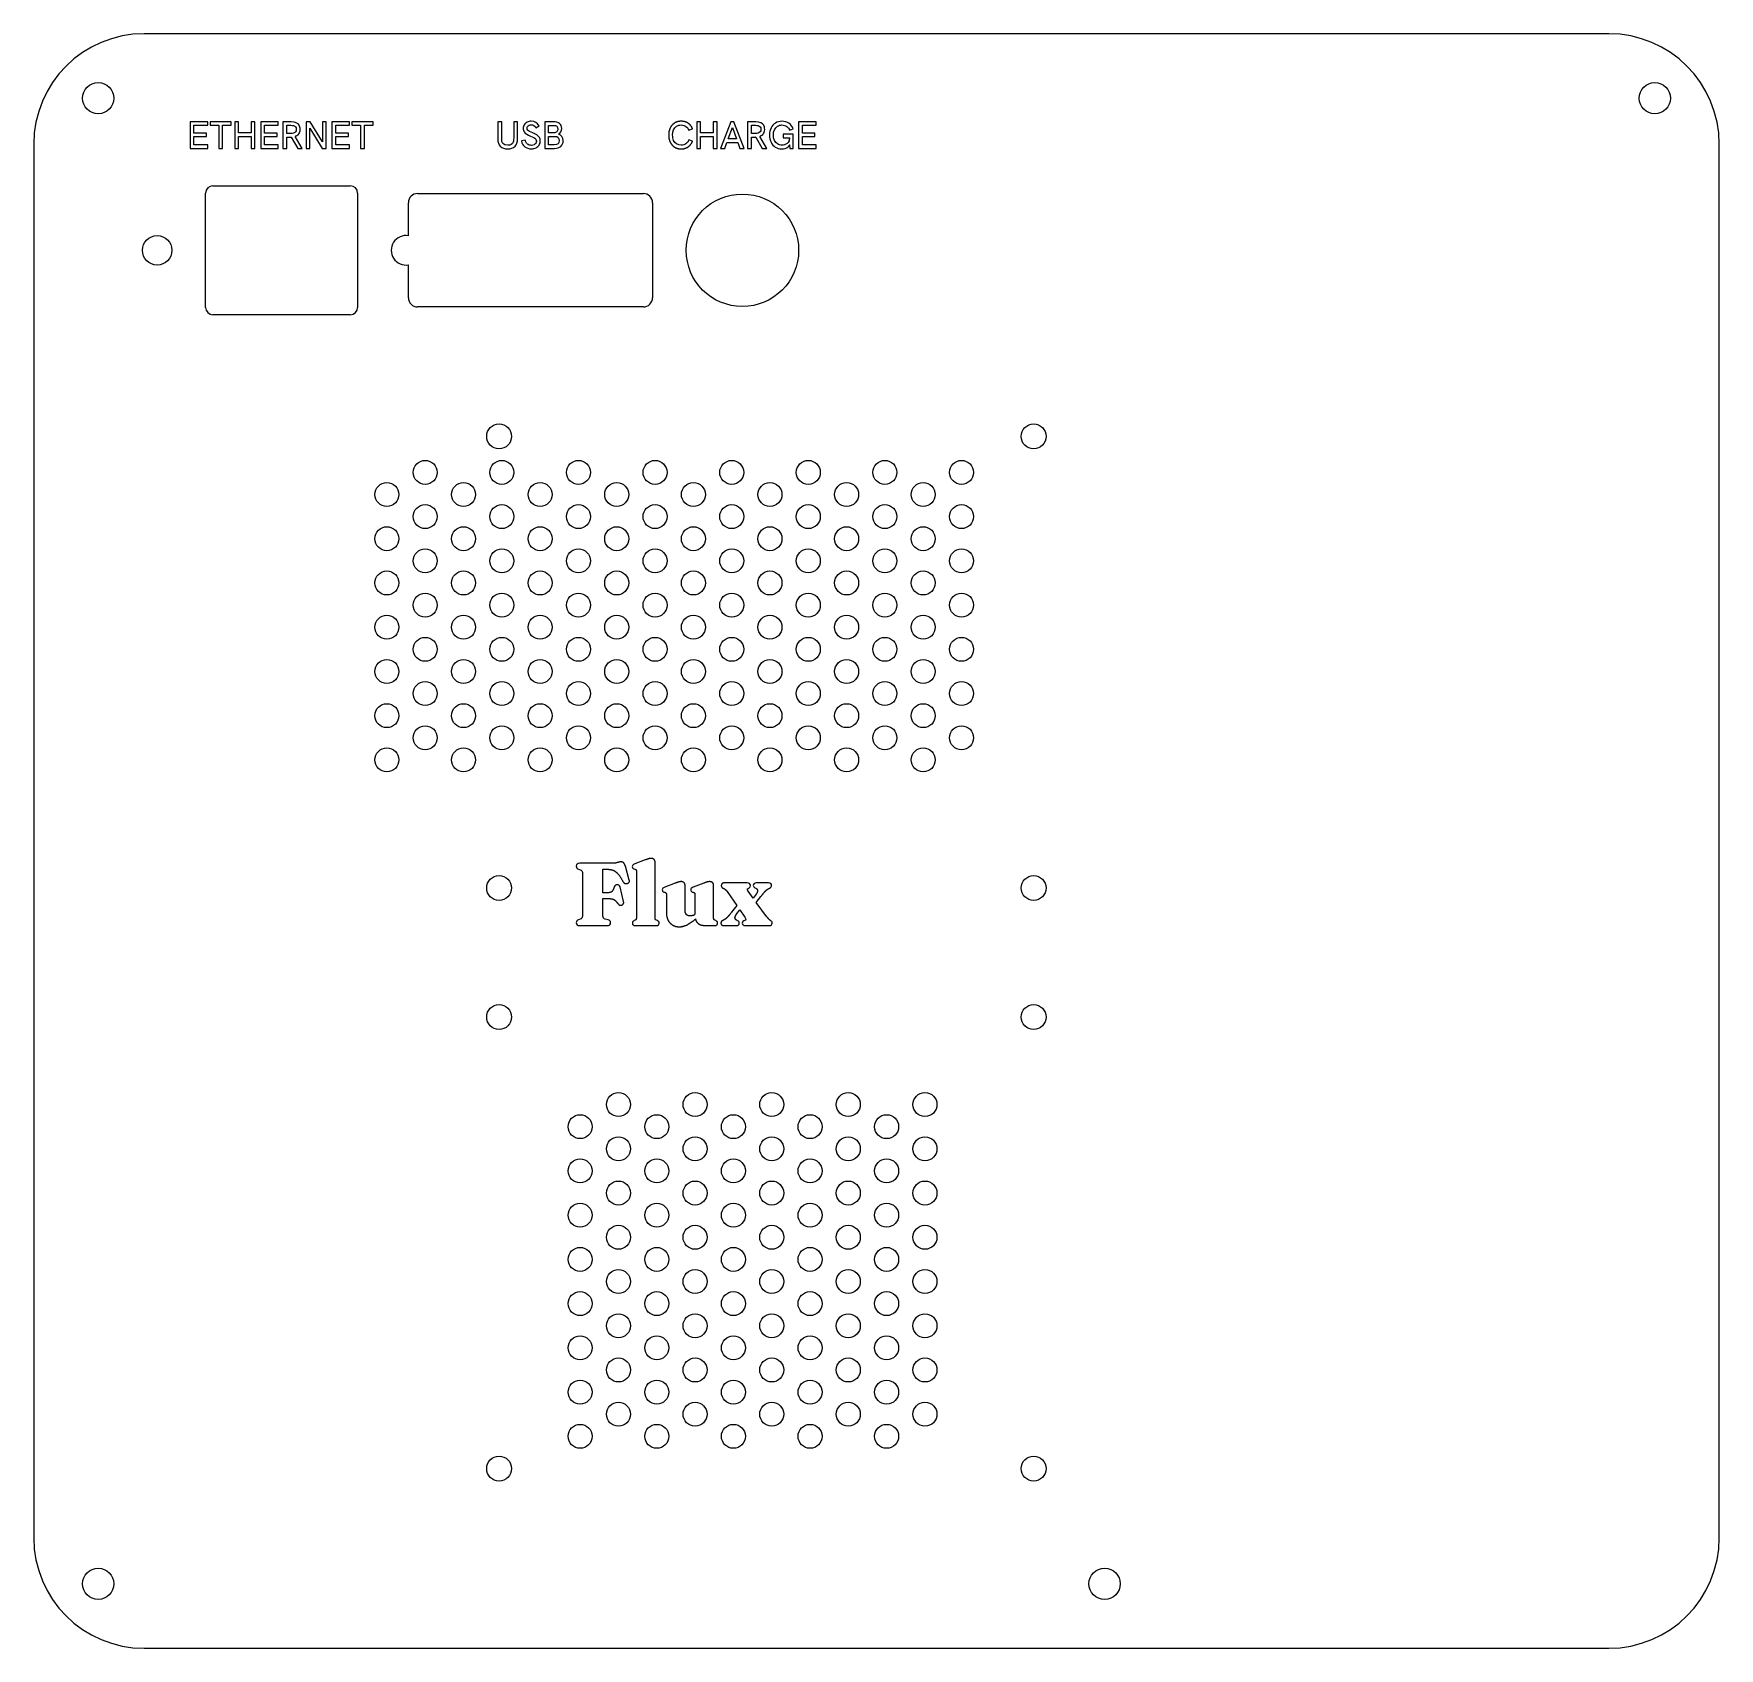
# Model space of a CAD drawing. Header units: millimetres. Extents: x 0 to 183, y 0 to 175.
import ezdxf

# ---------------------------------------------------------------- set-up
doc = ezdxf.new("R2010")
doc.units = ezdxf.units.MM
doc.layers.add('CUT', color=1, linetype='Continuous')
doc.layers.add('ENGRAVE', color=7, linetype='Continuous')

msp = doc.modelspace()

# ---------------------------------------------------------------- linework, layer by layer
at = {"layer": 'CUT'}
for p, q in [((170.9, 175.2), (12, 175.2)), ((0, 163.2), (0, 12)), ((182.9, 12), (182.9, 163.2)), ((18.65, 145.5), (18.65, 157.9)), ((19.45, 158.7), (34.35, 158.7)), ((35.15, 157.9), (35.15, 145.5)), ((41.65, 157.85), (66.15, 157.85)), ((40.65, 153.28), (40.65, 156.85)), ((67.15, 156.85), (67.15, 146.55)), ((40.65, 146.55), (40.65, 150.12)), ((34.35, 144.7), (19.45, 144.7)), ((66.15, 145.55), (41.65, 145.55)), ((12, 0), (170.9, 0))]:
    msp.add_line(p, q, dxfattribs=at)
for centre, radius in [((7, 168.2), 1.7), ((175.9, 168.2), 1.7), ((76.9, 151.7), 6.1), ((13.4, 151.7), 1.6), ((50.5, 131.5), 1.35), ((108.5, 131.5), 1.35), ((42.48, 127.6), 1.3), ((50.79, 127.6), 1.3), ((59.11, 127.6), 1.3), ((67.42, 127.6), 1.3), ((75.74, 127.6), 1.3), ((84.05, 127.6), 1.3), ((92.36, 127.6), 1.3), ((100.68, 127.6), 1.3), ((38.32, 125.2), 1.3), ((46.64, 125.2), 1.3), ((54.95, 125.2), 1.3), ((63.26, 125.2), 1.3), ((71.58, 125.2), 1.3), ((79.89, 125.2), 1.3), ((88.21, 125.2), 1.3), ((96.52, 125.2), 1.3), ((42.48, 122.8), 1.3), ((50.79, 122.8), 1.3), ((59.11, 122.8), 1.3), ((67.42, 122.8), 1.3), ((75.74, 122.8), 1.3), ((84.05, 122.8), 1.3), ((92.36, 122.8), 1.3), ((100.68, 122.8), 1.3), ((38.32, 120.4), 1.3), ((46.64, 120.4), 1.3), ((54.95, 120.4), 1.3), ((63.26, 120.4), 1.3), ((71.58, 120.4), 1.3), ((79.89, 120.4), 1.3), ((88.21, 120.4), 1.3), ((96.52, 120.4), 1.3), ((42.48, 118), 1.3), ((50.79, 118), 1.3), ((59.11, 118), 1.3), ((67.42, 118), 1.3), ((75.74, 118), 1.3), ((84.05, 118), 1.3), ((92.36, 118), 1.3), ((100.68, 118), 1.3), ((38.32, 115.6), 1.3), ((46.64, 115.6), 1.3), ((54.95, 115.6), 1.3), ((63.26, 115.6), 1.3), ((71.58, 115.6), 1.3), ((79.89, 115.6), 1.3), ((88.21, 115.6), 1.3), ((96.52, 115.6), 1.3), ((42.48, 113.2), 1.3), ((50.79, 113.2), 1.3), ((59.11, 113.2), 1.3), ((67.42, 113.2), 1.3), ((75.74, 113.2), 1.3), ((84.05, 113.2), 1.3), ((92.36, 113.2), 1.3), ((100.68, 113.2), 1.3), ((38.32, 110.8), 1.3), ((46.64, 110.8), 1.3), ((54.95, 110.8), 1.3), ((63.26, 110.8), 1.3), ((71.58, 110.8), 1.3), ((79.89, 110.8), 1.3), ((88.21, 110.8), 1.3), ((96.52, 110.8), 1.3), ((42.48, 108.4), 1.3), ((50.79, 108.4), 1.3), ((59.11, 108.4), 1.3), ((67.42, 108.4), 1.3), ((75.74, 108.4), 1.3), ((84.05, 108.4), 1.3), ((92.36, 108.4), 1.3), ((100.68, 108.4), 1.3), ((38.32, 106), 1.3), ((46.64, 106), 1.3), ((54.95, 106), 1.3), ((63.26, 106), 1.3), ((71.58, 106), 1.3), ((79.89, 106), 1.3), ((88.21, 106), 1.3), ((96.52, 106), 1.3), ((42.48, 103.6), 1.3), ((50.79, 103.6), 1.3), ((59.11, 103.6), 1.3), ((67.42, 103.6), 1.3), ((75.74, 103.6), 1.3), ((84.05, 103.6), 1.3), ((92.36, 103.6), 1.3), ((100.68, 103.6), 1.3), ((38.32, 101.2), 1.3), ((46.64, 101.2), 1.3), ((54.95, 101.2), 1.3), ((63.26, 101.2), 1.3), ((71.58, 101.2), 1.3), ((79.89, 101.2), 1.3), ((88.21, 101.2), 1.3), ((96.52, 101.2), 1.3), ((42.48, 98.8), 1.3), ((50.79, 98.8), 1.3), ((59.11, 98.8), 1.3), ((67.42, 98.8), 1.3), ((75.74, 98.8), 1.3), ((84.05, 98.8), 1.3), ((92.36, 98.8), 1.3), ((100.68, 98.8), 1.3), ((38.32, 96.4), 1.3), ((46.64, 96.4), 1.3), ((54.95, 96.4), 1.3), ((63.26, 96.4), 1.3), ((71.58, 96.4), 1.3), ((79.89, 96.4), 1.3), ((88.21, 96.4), 1.3), ((96.52, 96.4), 1.3), ((50.5, 82.5), 1.35), ((108.5, 82.5), 1.35), ((50.5, 68.5), 1.35), ((108.5, 68.5), 1.35), ((63.45, 59), 1.3), ((71.76, 59), 1.3), ((80.08, 59), 1.3), ((88.39, 59), 1.3), ((96.71, 59), 1.3), ((59.29, 56.6), 1.3), ((67.61, 56.6), 1.3), ((75.92, 56.6), 1.3), ((84.24, 56.6), 1.3), ((92.55, 56.6), 1.3), ((63.45, 54.2), 1.3), ((71.76, 54.2), 1.3), ((80.08, 54.2), 1.3), ((88.39, 54.2), 1.3), ((96.71, 54.2), 1.3), ((59.29, 51.8), 1.3), ((67.61, 51.8), 1.3), ((75.92, 51.8), 1.3), ((84.24, 51.8), 1.3), ((92.55, 51.8), 1.3), ((63.45, 49.4), 1.3), ((71.76, 49.4), 1.3), ((80.08, 49.4), 1.3), ((88.39, 49.4), 1.3), ((96.71, 49.4), 1.3), ((59.29, 47), 1.3), ((67.61, 47), 1.3), ((75.92, 47), 1.3), ((84.24, 47), 1.3), ((92.55, 47), 1.3), ((63.45, 44.6), 1.3), ((71.76, 44.6), 1.3), ((80.08, 44.6), 1.3), ((88.39, 44.6), 1.3), ((96.71, 44.6), 1.3), ((59.29, 42.2), 1.3), ((67.61, 42.2), 1.3), ((75.92, 42.2), 1.3), ((84.24, 42.2), 1.3), ((92.55, 42.2), 1.3), ((63.45, 39.8), 1.3), ((71.76, 39.8), 1.3), ((80.08, 39.8), 1.3), ((88.39, 39.8), 1.3), ((96.71, 39.8), 1.3), ((59.29, 37.4), 1.3), ((67.61, 37.4), 1.3), ((75.92, 37.4), 1.3), ((84.24, 37.4), 1.3), ((92.55, 37.4), 1.3), ((63.45, 35), 1.3), ((71.76, 35), 1.3), ((80.08, 35), 1.3), ((88.39, 35), 1.3), ((96.71, 35), 1.3), ((59.29, 32.6), 1.3), ((67.61, 32.6), 1.3), ((75.92, 32.6), 1.3), ((84.24, 32.6), 1.3), ((92.55, 32.6), 1.3), ((63.45, 30.2), 1.3), ((71.76, 30.2), 1.3), ((80.08, 30.2), 1.3), ((88.39, 30.2), 1.3), ((96.71, 30.2), 1.3), ((59.29, 27.8), 1.3), ((67.61, 27.8), 1.3), ((75.92, 27.8), 1.3), ((84.24, 27.8), 1.3), ((92.55, 27.8), 1.3), ((63.45, 25.4), 1.3), ((71.76, 25.4), 1.3), ((80.08, 25.4), 1.3), ((88.39, 25.4), 1.3), ((96.71, 25.4), 1.3), ((59.29, 23), 1.3), ((67.61, 23), 1.3), ((75.92, 23), 1.3), ((84.24, 23), 1.3), ((92.55, 23), 1.3), ((50.5, 19.5), 1.35), ((108.5, 19.5), 1.35), ((7, 7), 1.7), ((116.2, 7), 1.7)]:
    msp.add_circle(centre, radius, dxfattribs=at)
for centre, radius, start, end in [((12, 163.2), 12, 90, 180), ((170.9, 163.2), 12, 0, 90), ((19.45, 157.9), 0.8, 90, 180), ((34.35, 157.9), 0.8, 0, 90), ((41.65, 156.85), 1, 90, 180), ((66.15, 156.85), 1, 0, 90), ((40.4, 151.7), 1.6, 81.0107, 278.9893), ((41.65, 146.55), 1, -180, -90), ((66.15, 146.55), 1, -90, 0), ((19.45, 145.5), 0.8, -180, -90), ((34.35, 145.5), 0.8, -90, 0), ((12, 12), 12, -180, -90), ((170.9, 12), 12, -90, 0)]:
    msp.add_arc(centre, radius, start, end, dxfattribs=at)
at = {"layer": 'ENGRAVE'}
for p, q in [((16.97, 165.64), (16.97, 162.76)), ((18.88, 165.64), (16.97, 165.64)), ((17.39, 165.27), (18.88, 165.27)), ((17.39, 164.42), (17.39, 165.27)), ((18.88, 165.27), (18.88, 165.64)), ((19.13, 165.64), (19.13, 165.27)), ((21.44, 165.64), (19.13, 165.64)), ((19.13, 165.27), (20.07, 165.27)), ((20.07, 165.27), (20.07, 162.76)), ((20.5, 165.27), (21.44, 165.27)), ((20.5, 162.76), (20.5, 165.27)), ((21.44, 165.27), (21.44, 165.64)), ((21.81, 165.64), (21.81, 162.76)), ((22.23, 165.64), (21.81, 165.64)), ((22.23, 164.43), (22.23, 165.64)), ((23.59, 165.64), (23.59, 164.43)), ((24.01, 165.64), (23.59, 165.64)), ((24.01, 162.76), (24.01, 165.64)), ((24.64, 165.64), (24.64, 162.76)), ((26.54, 165.64), (24.64, 165.64)), ((25.06, 165.27), (26.54, 165.27)), ((25.06, 164.42), (25.06, 165.27)), ((26.54, 165.27), (26.54, 165.64)), ((27.05, 165.64), (27.05, 162.76)), ((27.94, 165.64), (27.05, 165.64)), ((27.47, 164.36), (27.47, 165.27)), ((27.47, 165.27), (27.9, 165.27)), ((29.55, 165.64), (29.55, 162.76)), ((29.98, 165.64), (29.55, 165.64)), ((29.97, 164.94), (31.29, 162.76)), ((29.97, 162.76), (29.97, 164.94)), ((31.32, 163.47), (29.98, 165.64)), ((31.32, 165.64), (31.32, 163.47)), ((31.74, 165.64), (31.32, 165.64)), ((31.74, 162.76), (31.74, 165.64)), ((32.36, 165.64), (32.36, 162.76)), ((34.27, 165.64), (32.36, 165.64)), ((32.78, 165.27), (34.27, 165.27)), ((32.78, 164.42), (32.78, 165.27)), ((34.27, 165.27), (34.27, 165.64)), ((34.52, 165.64), (34.52, 165.27)), ((36.83, 165.64), (34.52, 165.64)), ((34.52, 165.27), (35.47, 165.27)), ((35.47, 165.27), (35.47, 162.76)), ((35.89, 165.27), (36.83, 165.27)), ((35.89, 162.76), (35.89, 165.27)), ((36.83, 165.27), (36.83, 165.64)), ((50.35, 165.64), (50.35, 163.8)), ((50.78, 165.64), (50.35, 165.64)), ((50.78, 163.85), (50.78, 165.64)), ((52.08, 165.64), (52.08, 163.85)), ((52.5, 165.64), (52.08, 165.64)), ((52.5, 163.82), (52.5, 165.64)), ((54.5, 164.98), (54.83, 165.19)), ((55.45, 165.64), (55.45, 162.76)), ((56.4, 165.64), (55.45, 165.64)), ((55.87, 164.44), (55.87, 165.25)), ((55.87, 165.25), (56.4, 165.25)), ((71.09, 164.72), (71.49, 164.87)), ((71.95, 165.64), (71.95, 162.76)), ((72.37, 165.64), (71.95, 165.64)), ((72.37, 164.43), (72.37, 165.64)), ((73.73, 165.64), (73.73, 164.43)), ((74.15, 165.64), (73.73, 165.64)), ((74.15, 162.76), (74.15, 165.64)), ((75.64, 165.64), (74.52, 162.76)), ((75.35, 163.78), (75.81, 165.03)), ((75.97, 165.64), (75.64, 165.64)), ((75.81, 165.03), (76.26, 163.78)), ((77.09, 162.76), (75.97, 165.64)), ((77.46, 165.64), (77.46, 162.76)), ((78.35, 165.64), (77.46, 165.64)), ((77.88, 164.36), (77.88, 165.27)), ((77.88, 165.27), (78.31, 165.27)), ((82.03, 164.72), (82.42, 164.87)), ((82.99, 165.64), (82.99, 162.76)), ((84.9, 165.64), (82.99, 165.64)), ((83.41, 165.27), (84.9, 165.27)), ((83.41, 164.42), (83.41, 165.27)), ((84.9, 165.27), (84.9, 165.64)), ((18.75, 164.42), (17.39, 164.42)), ((17.39, 164.04), (18.75, 164.04)), ((17.39, 163.13), (17.39, 164.04)), ((18.88, 163.13), (17.39, 163.13)), ((18.75, 164.04), (18.75, 164.42)), ((18.88, 162.76), (18.88, 163.13)), ((23.59, 164.43), (22.23, 164.43)), ((22.23, 164.04), (23.59, 164.04)), ((22.23, 162.76), (22.23, 164.04)), ((23.59, 164.04), (23.59, 162.76)), ((26.42, 164.42), (25.06, 164.42)), ((25.06, 164.04), (26.42, 164.04)), ((25.06, 163.13), (25.06, 164.04)), ((26.54, 163.13), (25.06, 163.13)), ((26.42, 164.04), (26.42, 164.42)), ((26.54, 162.76), (26.54, 163.13)), ((27.9, 164.36), (27.47, 164.36)), ((27.47, 163.99), (27.92, 163.99)), ((27.47, 162.76), (27.47, 163.99)), ((27.94, 163.99), (28.65, 162.76)), ((29.13, 162.76), (28.37, 164.05)), ((34.15, 164.42), (32.78, 164.42)), ((32.78, 164.04), (34.15, 164.04)), ((32.78, 163.13), (32.78, 164.04)), ((34.27, 163.13), (32.78, 163.13)), ((34.15, 164.04), (34.15, 164.42)), ((34.27, 162.76), (34.27, 163.13)), ((53.34, 163.66), (52.93, 163.56)), ((56.45, 164.44), (55.87, 164.44)), ((55.87, 163.15), (55.87, 164.06)), ((55.87, 164.06), (56.55, 164.06)), ((56.49, 163.15), (55.87, 163.15)), ((71.49, 163.54), (71.09, 163.68)), ((73.73, 164.43), (72.37, 164.43)), ((72.37, 164.04), (73.73, 164.04)), ((72.37, 162.76), (72.37, 164.04)), ((73.73, 164.04), (73.73, 162.76)), ((74.99, 162.76), (75.22, 163.4)), ((75.22, 163.4), (76.4, 163.4)), ((76.26, 163.78), (75.35, 163.78)), ((76.4, 163.4), (76.63, 162.76)), ((78.31, 164.36), (77.88, 164.36)), ((77.88, 163.99), (78.33, 163.99)), ((77.88, 162.76), (77.88, 163.99)), ((78.35, 163.99), (79.06, 162.76)), ((79.54, 162.76), (78.78, 164.05)), ((81.32, 164.29), (81.32, 163.91)), ((82.42, 164.29), (81.32, 164.29)), ((81.32, 163.91), (82.04, 163.91)), ((82.01, 163.13), (82.05, 162.76)), ((82.42, 162.76), (82.42, 164.29)), ((84.77, 164.42), (83.41, 164.42)), ((83.41, 164.04), (84.77, 164.04)), ((83.41, 163.13), (83.41, 164.04)), ((84.9, 163.13), (83.41, 163.13)), ((84.77, 164.04), (84.77, 164.42)), ((84.9, 162.76), (84.9, 163.13)), ((16.97, 162.76), (18.88, 162.76)), ((20.07, 162.76), (20.5, 162.76)), ((21.81, 162.76), (22.23, 162.76)), ((23.59, 162.76), (24.01, 162.76)), ((24.64, 162.76), (26.54, 162.76)), ((27.05, 162.76), (27.47, 162.76)), ((28.65, 162.76), (29.13, 162.76)), ((29.55, 162.76), (29.97, 162.76)), ((31.29, 162.76), (31.74, 162.76)), ((32.36, 162.76), (34.27, 162.76)), ((35.47, 162.76), (35.89, 162.76)), ((55.45, 162.76), (56.51, 162.76)), ((71.95, 162.76), (72.37, 162.76)), ((73.73, 162.76), (74.15, 162.76)), ((74.52, 162.76), (74.99, 162.76)), ((76.63, 162.76), (77.09, 162.76)), ((77.46, 162.76), (77.88, 162.76)), ((79.06, 162.76), (79.54, 162.76)), ((82.05, 162.76), (82.42, 162.76)), ((82.99, 162.76), (84.9, 162.76)), ((59.11, 84.54), (59.3, 84.48)), ((62.82, 85.18), (59.26, 85.18)), ((59.54, 84.17), (59.54, 79.43)), ((61.77, 84.53), (62.27, 84.53)), ((61.77, 81.98), (61.77, 84.53)), ((64.63, 83.35), (64.2, 84.86)), ((65.13, 84.58), (65.24, 84.55)), ((66.36, 85.54), (65.23, 85.12)), ((65.4, 84.26), (65.4, 79.37)), ((67.43, 79.37), (67.43, 85.31)), ((64, 81.05), (63.62, 82.61)), ((69.61, 83.02), (68.48, 82.6)), ((70.68, 80.08), (70.68, 82.78)), ((72.71, 83.02), (71.57, 82.6)), ((73.77, 79.37), (73.77, 82.78)), ((77.43, 83.05), (74.95, 83.05)), ((77.53, 82.46), (77.64, 82.52)), ((78.26, 82.52), (78.36, 82.48)), ((79.74, 83.05), (78.41, 83.05)), ((62.26, 81.98), (61.77, 81.98)), ((61.77, 81.35), (62.38, 81.35)), ((61.77, 79.43), (61.77, 81.35)), ((68.39, 82.06), (68.5, 82.03)), ((68.66, 81.74), (68.66, 79.8)), ((71.48, 82.06), (71.59, 82.03)), ((71.75, 81.74), (71.75, 79.64)), ((75.25, 82.11), (76.28, 80.6)), ((76.28, 80.6), (75.73, 79.87)), ((78.07, 81.39), (77.54, 82.15)), ((78.4, 81.84), (78.07, 81.39)), ((78.41, 80.92), (78.91, 81.59)), ((79.52, 79.41), (78.41, 80.92)), ((59.3, 79.12), (59.11, 79.06)), ((62.32, 79.06), (62.02, 79.12)), ((65.27, 79.01), (65.16, 78.96)), ((67.67, 78.96), (67.56, 79.01)), ((74.01, 78.96), (73.9, 79.01)), ((76.24, 79.62), (76.61, 80.13)), ((76.38, 78.95), (76.28, 79)), ((76.61, 80.13), (77.17, 79.33)), ((77.16, 78.97), (77.05, 78.94)), ((59.26, 78.42), (62.21, 78.42)), ((65.31, 78.42), (67.52, 78.42)), ((72.63, 78.42), (73.87, 78.42)), ((74.9, 78.42), (76.23, 78.42)), ((77.24, 78.42), (79.79, 78.42))]:
    msp.add_line(p, q, dxfattribs=at)
for points, degree, knots in [([(27.9, 165.27), (28.12, 165.26), (28.31, 165.22), (28.41, 165.09), (28.46, 165.02), (28.49, 164.93), (28.49, 164.82), (28.49, 164.71), (28.46, 164.62), (28.41, 164.55), (28.31, 164.42), (28.13, 164.36), (27.9, 164.36)], 3, [0, 0, 0, 0, 2, 2, 2, 3, 3, 3, 4, 4, 4, 6, 6, 6, 6]), ([(28.7, 164.24), (28.84, 164.38), (28.91, 164.57), (28.91, 164.82), (28.91, 164.99), (28.87, 165.14), (28.81, 165.26), (28.67, 165.5), (28.39, 165.64), (27.94, 165.64)], 3, [0, 0, 0, 0, 1, 1, 1, 1.677771, 1.677771, 1.677771, 3.033312, 3.033312, 3.033312, 3.033312]), ([(54.83, 165.19), (54.67, 165.53), (54.36, 165.7), (53.99, 165.7), (53.82, 165.7), (53.67, 165.66), (53.53, 165.6), (53.4, 165.53), (53.3, 165.44), (53.23, 165.33), (53.15, 165.21), (53.12, 165.08), (53.12, 164.93), (53.12, 164.78), (53.15, 164.66), (53.21, 164.56), (53.34, 164.35), (53.59, 164.21), (53.92, 164.08)], 3, [0, 0, 0, 0, 2, 2, 2, 2.940242, 2.940242, 2.940242, 3.880484, 3.880484, 3.880484, 4.820726, 4.820726, 4.820726, 5.743567, 5.743567, 5.743567, 7.589251, 7.589251, 7.589251, 7.589251]), ([(54.15, 164.43), (53.88, 164.54), (53.7, 164.61), (53.61, 164.73), (53.56, 164.79), (53.54, 164.86), (53.54, 164.94), (53.54, 165.02), (53.56, 165.08), (53.59, 165.14), (53.67, 165.25), (53.81, 165.33), (53.98, 165.32), (54.2, 165.32), (54.38, 165.2), (54.5, 164.98)], 3, [0, 0, 0, 0, 2, 2, 2, 3, 3, 3, 3.965649, 3.965649, 3.965649, 5.896947, 5.896947, 5.896947, 8.388734, 8.388734, 8.388734, 8.388734]), ([(56.95, 164.31), (57.17, 164.42), (57.3, 164.64), (57.3, 164.92), (57.3, 165.15), (57.22, 165.33), (57.06, 165.45), (56.9, 165.58), (56.68, 165.64), (56.4, 165.64)], 3, [0, 0, 0, 0, 2, 2, 2, 3.660026, 3.660026, 3.660026, 5.320052, 5.320052, 5.320052, 5.320052]), ([(56.4, 165.25), (56.7, 165.26), (56.88, 165.11), (56.88, 164.86), (56.88, 164.73), (56.84, 164.62), (56.76, 164.55), (56.68, 164.48), (56.58, 164.44), (56.45, 164.44)], 3, [0, 0, 0, 0, 2, 2, 2, 3.021653, 3.021653, 3.021653, 4.043306, 4.043306, 4.043306, 4.043306]), ([(71.49, 164.87), (71.35, 165.26), (71.02, 165.48), (70.7, 165.7), (70.25, 165.7), (69.85, 165.7), (69.55, 165.51), (69.24, 165.32), (69.07, 164.99), (68.9, 164.65), (68.9, 164.2), (68.9, 163.75), (69.07, 163.42), (69.24, 163.08), (69.55, 162.89), (69.85, 162.7), (70.25, 162.7), (70.7, 162.7), (71.02, 162.93), (71.35, 163.15), (71.49, 163.54)], 2, [0, 0, 0, 1, 1, 2, 2, 2.906513, 2.906513, 3.813027, 3.813027, 4.71954, 4.71954, 5.626081, 5.626081, 6.532621, 6.532621, 7.439162, 7.439162, 8.439192, 8.439192, 9.439222, 9.439222, 9.439222]), ([(71.09, 163.68), (71.02, 163.5), (70.92, 163.36), (70.77, 163.26), (70.63, 163.16), (70.46, 163.1), (70.25, 163.1), (69.88, 163.1), (69.59, 163.3), (69.44, 163.62), (69.36, 163.78), (69.33, 163.98), (69.33, 164.2), (69.32, 164.65), (69.49, 164.98), (69.76, 165.16), (69.9, 165.25), (70.07, 165.3), (70.25, 165.3), (70.46, 165.3), (70.63, 165.24), (70.77, 165.14), (70.92, 165.04), (71.02, 164.9), (71.09, 164.72)], 3, [0, 0, 0, 0, 1, 1, 1, 2, 2, 2, 3.837769, 3.837769, 3.837769, 4.756653, 4.756653, 4.756653, 6.594349, 6.594349, 6.594349, 7.513197, 7.513197, 7.513197, 8.513158, 8.513158, 8.513158, 9.513118, 9.513118, 9.513118, 9.513118]), ([(78.31, 165.27), (78.53, 165.26), (78.72, 165.22), (78.82, 165.09), (78.88, 165.02), (78.9, 164.93), (78.9, 164.82), (78.9, 164.71), (78.88, 164.62), (78.82, 164.55), (78.72, 164.42), (78.54, 164.36), (78.31, 164.36)], 3, [0, 0, 0, 0, 2, 2, 2, 3, 3, 3, 4, 4, 4, 6, 6, 6, 6]), ([(79.11, 164.24), (79.25, 164.38), (79.32, 164.57), (79.32, 164.82), (79.32, 164.99), (79.29, 165.14), (79.22, 165.26), (79.08, 165.5), (78.81, 165.64), (78.35, 165.64)], 3, [0, 0, 0, 0, 1, 1, 1, 1.677771, 1.677771, 1.677771, 3.033312, 3.033312, 3.033312, 3.033312]), ([(82.42, 164.87), (82.33, 165.13), (82.17, 165.33), (81.95, 165.48), (81.74, 165.62), (81.48, 165.7), (81.19, 165.7), (80.92, 165.7), (80.68, 165.63), (80.48, 165.51), (80.28, 165.39), (80.12, 165.21), (80.01, 164.99), (79.89, 164.76), (79.84, 164.5), (79.84, 164.2), (79.84, 163.9), (79.89, 163.64), (80.01, 163.42), (80.12, 163.19), (80.28, 163.01), (80.47, 162.89), (80.67, 162.77), (80.9, 162.7), (81.16, 162.7), (81.43, 162.7), (81.67, 162.77), (81.85, 162.94)], 3, [0, 0, 0, 0, 1, 1, 1, 2, 2, 2, 2.906513, 2.906513, 2.906513, 3.813027, 3.813027, 3.813027, 4.71954, 4.71954, 4.71954, 5.626053, 5.626053, 5.626053, 6.532567, 6.532567, 6.532567, 7.43908, 7.43908, 7.43908, 8.3649, 8.3649, 8.3649, 8.3649]), ([(81.97, 163.56), (81.87, 163.33), (81.68, 163.2), (81.48, 163.14), (81.38, 163.12), (81.28, 163.1), (81.19, 163.1), (81, 163.1), (80.84, 163.15), (80.7, 163.24), (80.42, 163.42), (80.26, 163.75), (80.26, 164.2), (80.26, 164.65), (80.42, 164.98), (80.7, 165.16), (80.84, 165.25), (81, 165.3), (81.19, 165.3), (81.39, 165.3), (81.57, 165.24), (81.71, 165.14), (81.85, 165.04), (81.96, 164.9), (82.03, 164.72)], 3, [0, 0, 0, 0, 2, 2, 2, 3, 3, 3, 4.942801, 4.942801, 4.942801, 8.828404, 8.828404, 8.828404, 12.714007, 12.714007, 12.714007, 14.656808, 14.656808, 14.656808, 16.771112, 16.771112, 16.771112, 18.885417, 18.885417, 18.885417, 18.885417]), ([(50.35, 163.8), (50.35, 163.08), (50.73, 162.7), (51.43, 162.7), (52.13, 162.7), (52.5, 163.09), (52.5, 163.82)], 3, [0, 0, 0, 0, 2, 2, 2, 4.031777, 4.031777, 4.031777, 4.031777]), ([(52.08, 163.85), (52.08, 163.68), (52.06, 163.55), (52.02, 163.43), (51.94, 163.21), (51.75, 163.09), (51.43, 163.09), (50.94, 163.09), (50.78, 163.35), (50.78, 163.85)], 3, [0, 0, 0, 0, 1, 1, 1, 3, 3, 3, 5.999832, 5.999832, 5.999832, 5.999832]), ([(52.93, 163.56), (52.97, 163.3), (53.09, 163.09), (53.28, 162.94), (53.47, 162.78), (53.71, 162.71), (54.01, 162.71), (54.2, 162.71), (54.36, 162.74), (54.51, 162.82), (54.65, 162.89), (54.76, 163), (54.84, 163.12), (54.93, 163.25), (54.97, 163.4), (54.97, 163.56), (54.97, 163.72), (54.93, 163.84), (54.87, 163.95), (54.74, 164.16), (54.49, 164.3), (54.15, 164.43)], 3, [0, 0, 0, 0, 1, 1, 1, 2, 2, 2, 2.644854, 2.644854, 2.644854, 3.289708, 3.289708, 3.289708, 3.934562, 3.934562, 3.934562, 4.525679, 4.525679, 4.525679, 5.707911, 5.707911, 5.707911, 5.707911]), ([(53.92, 164.08), (54.18, 163.98), (54.37, 163.9), (54.47, 163.77), (54.52, 163.71), (54.55, 163.63), (54.55, 163.54), (54.55, 163.37), (54.44, 163.21), (54.29, 163.14), (54.21, 163.1), (54.12, 163.08), (54.02, 163.08), (53.84, 163.08), (53.69, 163.13), (53.57, 163.23), (53.45, 163.33), (53.37, 163.47), (53.34, 163.66)], 3, [0, 0, 0, 0, 2, 2, 2, 3, 3, 3, 4.882432, 4.882432, 4.882432, 5.823648, 5.823648, 5.823648, 7.451545, 7.451545, 7.451545, 9.079442, 9.079442, 9.079442, 9.079442]), ([(56.55, 164.06), (56.85, 164.06), (57.03, 163.89), (57.03, 163.6), (57.03, 163.3), (56.85, 163.15), (56.49, 163.15)], 3, [0, 0, 0, 0, 2, 2, 2, 4.075548, 4.075548, 4.075548, 4.075548]), ([(56.51, 162.76), (56.81, 162.76), (57.04, 162.83), (57.2, 162.97), (57.36, 163.12), (57.45, 163.32), (57.45, 163.58), (57.45, 163.96), (57.28, 164.21), (56.95, 164.31)], 3, [0, 0, 0, 0, 1, 1, 1, 2, 2, 2, 3.446757, 3.446757, 3.446757, 3.446757]), ([(59.26, 85.18), (58.99, 85.18), (58.87, 85.06), (58.87, 84.88), (58.87, 84.71), (58.95, 84.6), (59.11, 84.54)], 3, [0, 0, 0, 0, 2, 2, 2, 3.758249, 3.758249, 3.758249, 3.758249]), ([(62.27, 84.53), (62.59, 84.53), (62.86, 84.43), (63.13, 84.32), (63.39, 84.04), (63.65, 83.75), (63.93, 83.21)], 2, [0, 0, 0, 1, 1, 2, 2, 3, 3, 3]), ([(64.2, 84.86), (64.13, 85.11), (64.02, 85.22), (63.91, 85.33), (63.7, 85.33), (63.58, 85.33), (63.46, 85.29), (63.33, 85.26), (63.18, 85.22), (63.03, 85.18), (62.82, 85.18)], 2, [0, 0, 0, 1, 1, 2, 2, 2.545576, 2.545576, 3.091151, 3.091151, 3.636727, 3.636727, 3.636727]), ([(65.23, 85.12), (65.12, 85.08), (65.04, 85.03), (65.01, 84.99), (64.97, 84.95), (64.95, 84.89), (64.95, 84.82), (64.95, 84.7), (65, 84.63), (65.13, 84.58)], 3, [0, 0, 0, 0, 1, 1, 1, 2, 2, 2, 3.72773, 3.72773, 3.72773, 3.72773]), ([(65.24, 84.55), (65.32, 84.53), (65.36, 84.47), (65.4, 84.41), (65.4, 84.26)], 2, [0, 0, 0, 1, 1, 2, 2, 2]), ([(67.43, 85.31), (67.43, 85.48), (67.32, 85.6), (67.21, 85.71), (66.99, 85.71), (66.88, 85.71), (66.74, 85.67), (66.6, 85.63), (66.36, 85.54)], 2, [0, 0, 0, 1, 1, 2, 2, 2.489005, 2.489005, 2.978009, 2.978009, 2.978009]), ([(62.99, 82.62), (62.87, 82.24), (62.73, 82.11), (62.59, 81.98), (62.26, 81.98)], 2, [0, 0, 0, 1, 1, 2, 2, 2]), ([(63.62, 82.61), (63.58, 82.78), (63.47, 82.86), (63.3, 82.86), (63.16, 82.86), (63.04, 82.8), (62.99, 82.62)], 3, [0, 0, 0, 0, 1, 1, 1, 1.814708, 1.814708, 1.814708, 1.814708]), ([(63.93, 83.21), (64.01, 83.06), (64.12, 83.01), (64.24, 82.97), (64.35, 82.99)], 2, [0, 0, 0, 1, 1, 2, 2, 2]), ([(64.35, 82.99), (64.5, 83.01), (64.59, 83.11), (64.67, 83.21), (64.63, 83.35)], 2, [0, 0, 0, 1, 1, 2, 2, 2]), ([(68.48, 82.6), (68.37, 82.55), (68.3, 82.51), (68.26, 82.47), (68.22, 82.43), (68.2, 82.37), (68.2, 82.3), (68.2, 82.18), (68.26, 82.1), (68.39, 82.06)], 3, [0, 0, 0, 0, 1, 1, 1, 2, 2, 2, 3.565242, 3.565242, 3.565242, 3.565242]), ([(70.68, 82.78), (70.68, 82.96), (70.57, 83.07), (70.46, 83.19), (70.25, 83.19), (70.14, 83.19), (70, 83.15), (69.86, 83.11), (69.61, 83.02)], 2, [0, 0, 0, 1, 1, 2, 2, 2.489005, 2.489005, 2.978009, 2.978009, 2.978009]), ([(71.57, 82.6), (71.47, 82.55), (71.39, 82.51), (71.35, 82.47), (71.31, 82.43), (71.29, 82.37), (71.29, 82.3), (71.3, 82.18), (71.35, 82.1), (71.48, 82.06)], 3, [0, 0, 0, 0, 1, 1, 1, 2, 2, 2, 3.565242, 3.565242, 3.565242, 3.565242]), ([(73.77, 82.78), (73.77, 82.96), (73.67, 83.07), (73.56, 83.19), (73.36, 83.19), (73.22, 83.19), (73.08, 83.15), (72.94, 83.11), (72.71, 83.02)], 2, [0, 0, 0, 1, 1, 2, 2, 2.690591, 2.690591, 3.381181, 3.381181, 3.381181]), ([(74.95, 83.05), (74.8, 83.05), (74.7, 82.98), (74.61, 82.9), (74.61, 82.77), (74.61, 82.66), (74.66, 82.59), (74.7, 82.52), (74.82, 82.47)], 2, [0, 0, 0, 1, 1, 2, 2, 2.851941, 2.851941, 3.703882, 3.703882, 3.703882]), ([(74.82, 82.47), (74.93, 82.43), (75.03, 82.35), (75.14, 82.27), (75.25, 82.11)], 2, [0, 0, 0, 1, 1, 2, 2, 2]), ([(77.64, 82.52), (77.72, 82.59), (77.77, 82.66), (77.77, 82.78), (77.77, 82.95), (77.64, 83.05), (77.43, 83.05)], 3, [0, 0, 0, 0, 2, 2, 2, 4.999638, 4.999638, 4.999638, 4.999638]), ([(77.54, 82.15), (77.45, 82.28), (77.46, 82.35), (77.46, 82.41), (77.53, 82.46)], 2, [0, 0, 0, 1, 1, 2, 2, 2]), ([(78.41, 83.05), (78.31, 83.05), (78.23, 83.03), (78.17, 82.98), (78.11, 82.93), (78.08, 82.86), (78.08, 82.78), (78.08, 82.66), (78.14, 82.59), (78.26, 82.52)], 3, [0, 0, 0, 0, 1, 1, 1, 2, 2, 2, 3.333494, 3.333494, 3.333494, 3.333494]), ([(78.36, 82.48), (78.52, 82.41), (78.54, 82.24), (78.57, 82.07), (78.4, 81.84)], 2, [0, 0, 0, 1, 1, 2, 2, 2]), ([(78.91, 81.59), (79.22, 81.98), (79.41, 82.18), (79.59, 82.37), (79.84, 82.48)], 2, [0, 0, 0, 1, 1, 2, 2, 2]), ([(79.84, 82.48), (79.93, 82.53), (79.99, 82.57), (80.02, 82.62), (80.05, 82.66), (80.07, 82.71), (80.07, 82.78), (80.07, 82.95), (79.95, 83.05), (79.74, 83.05)], 3, [0, 0, 0, 0, 1, 1, 1, 2, 2, 2, 4.842358, 4.842358, 4.842358, 4.842358]), ([(62.38, 81.35), (62.64, 81.35), (62.8, 81.3), (62.97, 81.26), (63.1, 81.14), (63.22, 81.03), (63.38, 80.82)], 2, [0, 0, 0, 1, 1, 2, 2, 3, 3, 3]), ([(63.82, 80.65), (63.94, 80.7), (63.99, 80.79), (64.04, 80.88), (64, 81.05)], 2, [0, 0, 0, 1, 1, 2, 2, 2]), ([(68.5, 82.03), (68.58, 82.01), (68.62, 81.94), (68.66, 81.88), (68.66, 81.74)], 2, [0, 0, 0, 1, 1, 2, 2, 2]), ([(71.59, 82.03), (71.67, 82.01), (71.71, 81.94), (71.75, 81.88), (71.75, 81.74)], 2, [0, 0, 0, 1, 1, 2, 2, 2]), ([(59.11, 79.06), (58.95, 79), (58.87, 78.89), (58.87, 78.72), (58.87, 78.54), (58.99, 78.42), (59.26, 78.42)], 3, [0, 0, 0, 0, 1, 1, 1, 2.137495, 2.137495, 2.137495, 2.137495]), ([(62.21, 78.42), (62.47, 78.42), (62.59, 78.54), (62.6, 78.72), (62.59, 78.92), (62.52, 79.02), (62.32, 79.06)], 3, [0, 0, 0, 0, 2, 2, 2, 4.137374, 4.137374, 4.137374, 4.137374]), ([(65.16, 78.96), (65.02, 78.9), (64.96, 78.81), (64.96, 78.69), (64.96, 78.52), (65.07, 78.42), (65.31, 78.42)], 3, [0, 0, 0, 0, 2, 2, 2, 4.737491, 4.737491, 4.737491, 4.737491]), ([(65.4, 79.37), (65.4, 79.19), (65.37, 79.11), (65.34, 79.04), (65.27, 79.01)], 2, [0, 0, 0, 1, 1, 2, 2, 2]), ([(67.56, 79.01), (67.48, 79.04), (67.45, 79.11), (67.43, 79.19), (67.43, 79.37)], 2, [0, 0, 0, 1, 1, 2, 2, 2]), ([(67.52, 78.42), (67.76, 78.42), (67.86, 78.52), (67.87, 78.69), (67.86, 78.81), (67.81, 78.9), (67.67, 78.96)], 3, [0, 0, 0, 0, 2, 2, 2, 3.461192, 3.461192, 3.461192, 3.461192]), ([(68.66, 79.8), (68.66, 79.12), (69.05, 78.7), (69.43, 78.29), (70.06, 78.29), (70.48, 78.29), (70.98, 78.54)], 2, [0, 0, 0, 1, 1, 2, 2, 2.661508, 2.661508, 2.661508]), ([(71.55, 79.53), (71.37, 79.47), (71.22, 79.47), (70.96, 79.47), (70.82, 79.62), (70.68, 79.78), (70.68, 80.08)], 2, [0, 0, 0, 1, 1, 2.656358, 2.656358, 4.312716, 4.312716, 4.312716]), ([(73.9, 79.01), (73.83, 79.04), (73.8, 79.11), (73.77, 79.19), (73.77, 79.37)], 2, [0, 0, 0, 1, 1, 2, 2, 2]), ([(73.87, 78.42), (74.11, 78.42), (74.21, 78.52), (74.21, 78.69), (74.21, 78.81), (74.16, 78.9), (74.01, 78.96)], 3, [0, 0, 0, 0, 2, 2, 2, 3.461192, 3.461192, 3.461192, 3.461192]), ([(74.8, 78.99), (74.68, 78.92), (74.62, 78.86), (74.57, 78.79), (74.57, 78.7), (74.57, 78.57), (74.66, 78.5), (74.75, 78.42), (74.9, 78.42)], 2, [0, 0, 0, 1, 1, 2, 2, 3.368746, 3.368746, 4.737491, 4.737491, 4.737491]), ([(75.73, 79.87), (75.53, 79.62), (75.38, 79.45), (75.24, 79.28), (75.1, 79.17), (74.97, 79.07), (74.8, 78.99)], 2, [0, 0, 0, 1, 1, 2, 2, 3, 3, 3]), ([(76.28, 79), (76.13, 79.07), (76.1, 79.23), (76.07, 79.39), (76.24, 79.62)], 2, [0, 0, 0, 1, 1, 2, 2, 2]), ([(76.23, 78.42), (76.33, 78.42), (76.41, 78.45), (76.47, 78.5), (76.53, 78.55), (76.56, 78.61), (76.56, 78.7), (76.56, 78.82), (76.5, 78.89), (76.38, 78.95)], 3, [0, 0, 0, 0, 1, 1, 1, 2, 2, 2, 3.461192, 3.461192, 3.461192, 3.461192]), ([(77.05, 78.94), (76.94, 78.9), (76.89, 78.82), (76.89, 78.7), (76.89, 78.53), (77.02, 78.42), (77.24, 78.42)], 3, [0, 0, 0, 0, 2, 2, 2, 4.842358, 4.842358, 4.842358, 4.842358]), ([(79.94, 78.97), (79.86, 79.02), (79.77, 79.12), (79.67, 79.22), (79.52, 79.41)], 2, [0, 0, 0, 1, 1, 2, 2, 2]), ([(79.79, 78.42), (80, 78.42), (80.13, 78.53), (80.13, 78.69), (80.13, 78.82), (80.07, 78.89), (79.94, 78.97)], 3, [0, 0, 0, 0, 2, 2, 2, 3.462059, 3.462059, 3.462059, 3.462059])]:
    msp.add_open_spline(points, degree=degree, knots=knots, dxfattribs=at)
for points, degree in [([(27.94, 163.99), (27.93, 163.99), (27.92, 163.99)], 2), ([(28.7, 164.24), (28.56, 164.11), (28.37, 164.05)], 2), ([(78.35, 163.99), (78.34, 163.99), (78.33, 163.99)], 2), ([(79.11, 164.24), (78.98, 164.11), (78.78, 164.05)], 2), ([(82.01, 163.13), (81.94, 163.01), (81.85, 162.94)], 2), ([(81.97, 163.56), (82.04, 163.7), (82.04, 163.91)], 2), ([(59.3, 84.48), (59.46, 84.42), (59.54, 84.33), (59.54, 84.17)], 3), ([(63.38, 80.82), (63.51, 80.64), (63.65, 80.6), (63.82, 80.65)], 3), ([(59.54, 79.43), (59.54, 79.27), (59.46, 79.18), (59.3, 79.12)], 3), ([(62.02, 79.12), (61.83, 79.16), (61.77, 79.27), (61.77, 79.43)], 3), ([(71.84, 79.15), (71.35, 78.73), (70.98, 78.54)], 2), ([(71.55, 79.53), (71.65, 79.57), (71.75, 79.64)], 2), ([(72.06, 78.69), (71.88, 78.89), (71.84, 79.15)], 2), ([(72.63, 78.42), (72.3, 78.42), (72.06, 78.69)], 2), ([(77.17, 79.33), (77.31, 79.12), (77.3, 79.03), (77.16, 78.97)], 3)]:
    msp.add_open_spline(points, degree=degree, dxfattribs=at)

doc.saveas('drawing.dxf')
